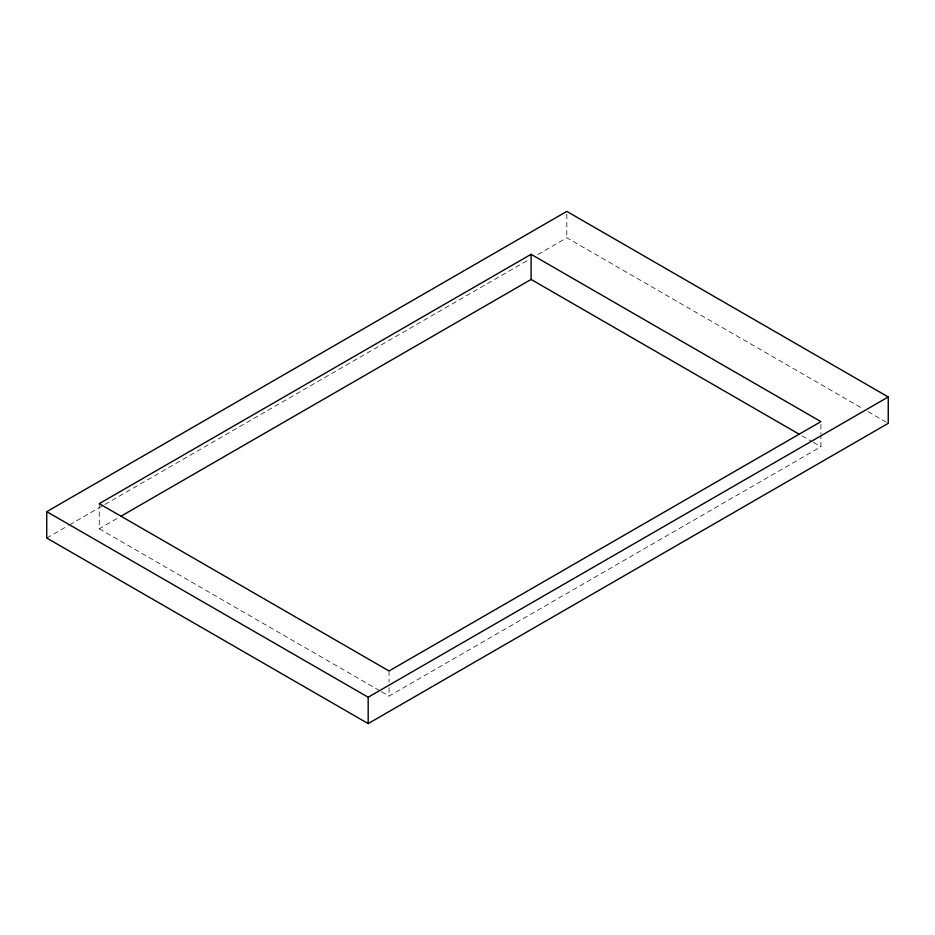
<?xml version="1.0" encoding="UTF-8"?>
<svg xmlns="http://www.w3.org/2000/svg" width="935" height="935" viewBox="0 0 935 935"><rect width="100%" height="100%" fill="white"/><g stroke="black" fill="none" stroke-linecap="round" stroke-linejoin="round"><path stroke-width="0.7" stroke-dasharray="4.67 3.51" d="M46.75 538.034L68.208 525.634M69.471 524.909L528.953 259.626M537.789 254.53L566.82 237.77L863.04 408.782M99.239 503.649L99.239 528.766L118.184 517.826M381.492 691.725L389.053 696.084L820.918 446.755L820.918 435.581M868.077 411.692L888.25 423.333M802.008 435.839L812.094 441.659M813.356 442.384L820.918 446.755M99.239 528.766L380.229 690.988M820.918 424.42L820.918 434.191M566.82 214.173L566.82 237.77M389.053 670.968L389.053 682.129M389.053 687.716L389.053 696.084"/><path stroke-width="1.4" d="M46.75 511.667L566.82 211.403L888.25 396.966L888.25 423.333L368.18 723.596L46.75 538.034L46.75 511.667L368.18 697.229L888.25 396.966M531.103 254.308L99.239 503.649L389.053 670.968L820.918 421.627L531.103 254.308L531.103 279.436L120.709 516.377M531.103 279.436L799.495 434.389M368.18 697.229L368.18 723.596"/></g></svg>
